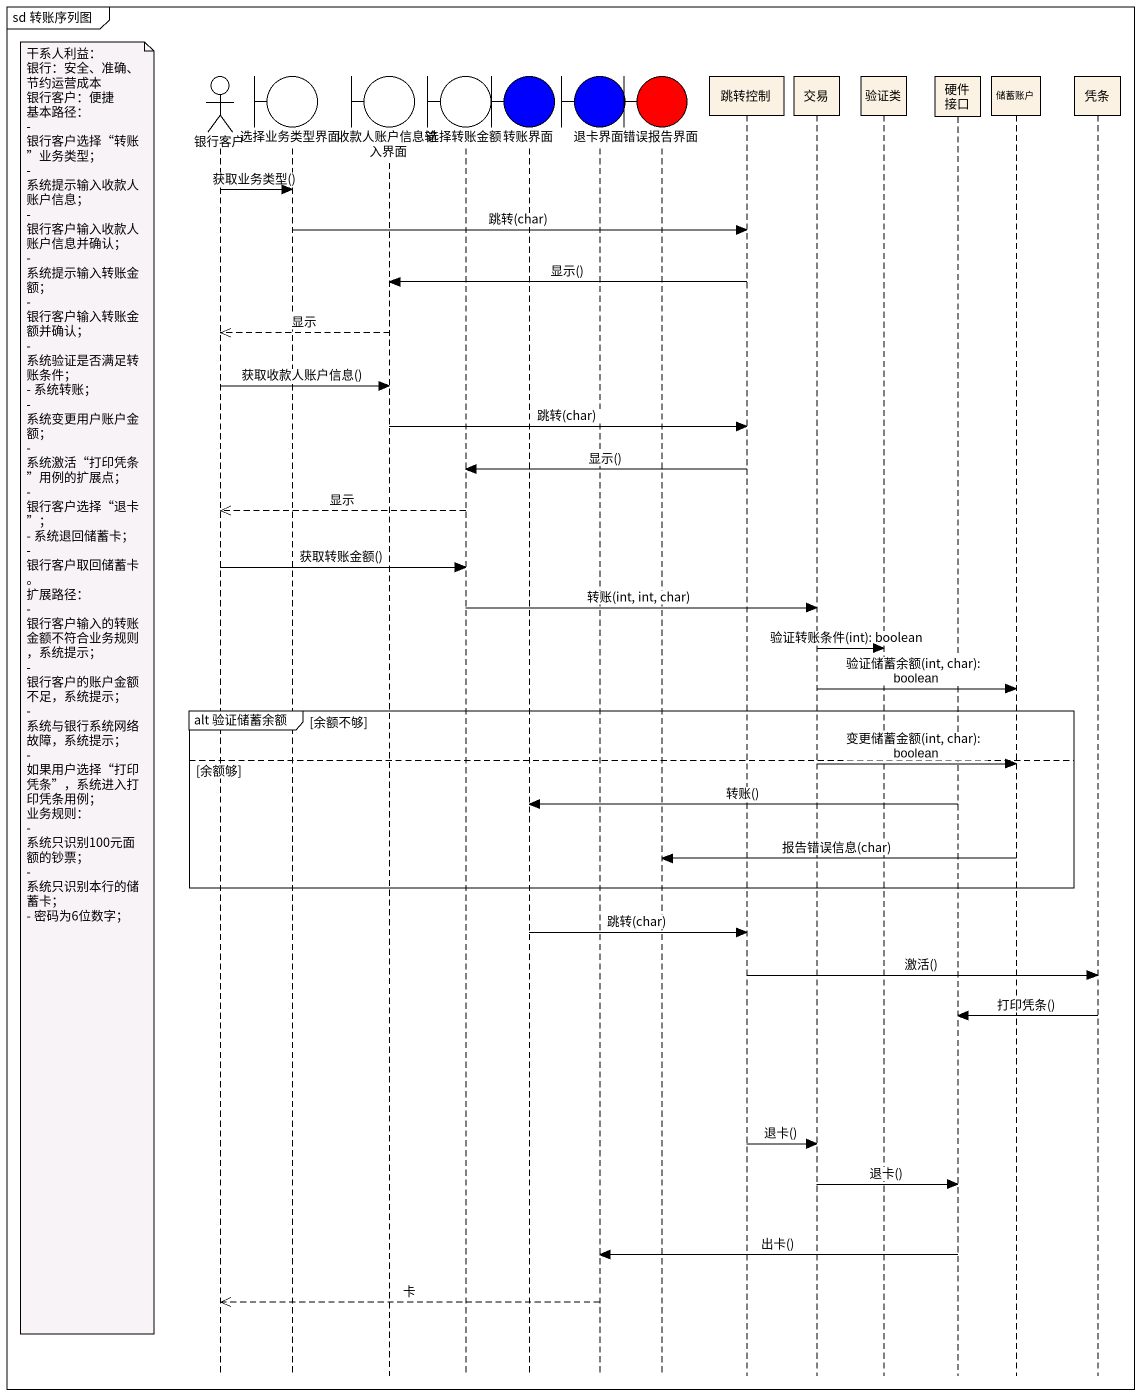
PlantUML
@startuml
mainframe sd 转账序列图
hide footbox
actor 银行客户
boundary 选择业务类型界面
boundary 收款人账户信息输入界面
boundary 选择转账金额
boundary 转账界面 #0000FF
boundary 退卡界面 #0000FF
boundary 错误报告界面 #FF0000
participant 跳转控制
participant 交易
participant 验证类
participant 硬件接口
participant 储蓄账户
participant 凭条

银行客户 -> 选择业务类型界面 : 获取业务类型()
选择业务类型界面 -> 跳转控制 : 跳转(char)
跳转控制 -> 收款人账户信息输入界面 : 显示()
收款人账户信息输入界面 -->> 银行客户 : 显示
银行客户 -> 收款人账户信息输入界面 : 获取收款人账户信息()
收款人账户信息输入界面 -> 跳转控制 : 跳转(char)
跳转控制 -> 选择转账金额 : 显示()
选择转账金额 -->> 银行客户 : 显示
银行客户 -> 选择转账金额 : 获取转账金额()
选择转账金额 -> 交易 : 转账(int, int, char)
交易 -> 验证类 : 验证转账条件(int): boolean
note left of 银行客户
  干系人利益：
  银行：安全、准确、节约运营成本
  银行客户：便捷
  基本路径：
  - 银行客户选择“转账”业务类型；
  - 系统提示输入收款人账户信息；
  - 银行客户输入收款人账户信息并确认；
  - 系统提示输入转账金额；
  - 银行客户输入转账金额并确认；
  - 系统验证是否满足转账条件；
  - 系统转账；
  - 系统变更用户账户金额；
  - 系统激活“打印凭条”用例的扩展点；
  - 银行客户选择“退卡”；
  - 系统退回储蓄卡；
  - 银行客户取回储蓄卡。
  扩展路径：
  - 银行客户输入的转账金额不符合业务规则，系统提示；
  - 银行客户的账户金额不足，系统提示；
  - 系统与银行系统网络故障，系统提示；
  - 如果用户选择“打印凭条”，系统进入打印凭条用例；
  业务规则：
  - 系统只识别100元面额的钞票；
  - 系统只识别本行的储蓄卡；
  - 密码为6位数字；
end note
交易 -> 储蓄账户 : 验证储蓄余额(int, char): boolean
group alt 验证储蓄余额 [余额不够]
else 余额够
  交易 -> 储蓄账户 : 变更储蓄金额(int, char): boolean
  硬件接口 -> 转账界面 : 转账()
  储蓄账户 -> 错误报告界面 : 报告错误信息(char)
end
转账界面 -> 跳转控制 : 跳转(char)
跳转控制 -> 凭条 : 激活()
凭条 -> 硬件接口 : 打印凭条()
跳转控制 -> 交易 : 退卡()
交易 -> 硬件接口 : 退卡()
硬件接口 -> 退卡界面 : 出卡()
退卡界面 -->> 银行客户 : 卡
@enduml
